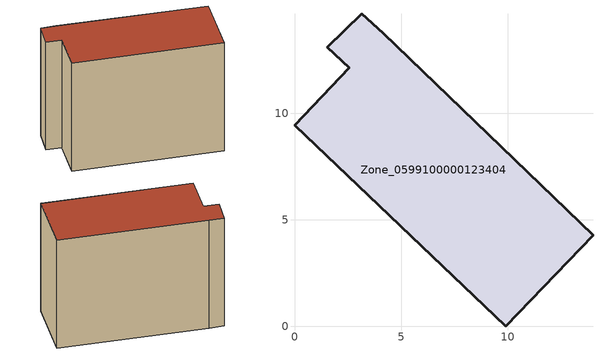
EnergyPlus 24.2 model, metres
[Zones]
Zone_0599100000123404
 floor ground (C_G): 3.16,14.67 4.16,13.76 14,4.28 9.9,0 0,9.43 2.57,12.14 1.54,13.1 z0
 wall outside (C_F): 4.16,13.76 3.16,14.67 1.54,13.1 2.57,12.14 0,9.43 9.9,0 14,4.28 4.16,13.76 z0:11.31
 roof outside (C_R): 14,4.28 4.16,13.76 3.16,14.67 1.54,13.1 2.57,12.14 0,9.43 9.9,0 z11.31
[BUILDING]
Pand.0599100000123404: North Axis=0; Terrain=City; Loads Convergence Tolerance Value=0.04; Temperature Convergence Tolerance Value=0.4; Solar Distribution=FullExterior; Maximum Number of Warmup Days=25; Minimum Number of Warmup Days=1
[Site:Location]
Rotterdam.The.Hague.AP_ZH_NLD Design_Conditions: Latitude=51.96; Longitude=4.45; Time Zone=1; Elevation=-4.5
[SITE:GROUNDTEMPERATURE:BUILDINGSURFACE]
18, 18, 18, 18, 18, 18, 18, 18, 18, 18, 18, 18
[MATERIAL] Thermal Absorptance=0.9; Solar Absorptance=0.7; Visible Absorptance=0.7
Name | Roughness | Thickness | Conductivity | Density | Specific Heat
G.TI.1946 | MediumSmooth | 0.15 | 1 | 540 | 1210
F.TI.1946 | Rough | 0.3 | 0.857143 | 1920 | 840
R.TI.1946 | MediumRough | 0.2 | 0.1 | 1500 | 1000
[CONSTRUCTION]
C_G: G.TI.1946
C_F: F.TI.1946
C_R: R.TI.1946
[ZONE]
Zone_0599100000123404: Type=1; Multiplier=1; Ceiling Height=Autocalculate; Volume=Autocalculate; Floor Area=autocalculate; Part of Total Floor Area=Yes
[ZONEINFILTRATION:DESIGNFLOWRATE]
Infil_Zone_0599100000123404: Zone or ZoneList or Space or SpaceList=Zone_0599100000123404; Schedule=AlwaysOn; Design Flow Rate Calculation Method=Flow/Area; Flow Rate per Floor Area=0.003; Constant Term Coefficient=1; Temperature Term Coefficient=0; Velocity Term Coefficient=0; Velocity Squared Term Coefficient=0
[HVACTEMPLATE:ZONE:IDEALLOADSAIRSYSTEM]
Zone_0599100000123404: Maximum Heating Supply Air Temperature=50; Minimum Cooling Supply Air Temperature=13; Maximum Heating Supply Air Humidity Ratio=0.0156; Minimum Cooling Supply Air Humidity Ratio=0.0077; Heating Limit=NoLimit; Cooling Limit=NoLimit; Dehumidification Control Type=ConstantSensibleHeatRatio; Cooling Sensible Heat Ratio=0.7; Dehumidification Setpoint=60; Humidification Control Type=None; Humidification Setpoint=30; Outdoor Air Method=None; Outdoor Air Flow Rate per Person=0.00944; Outdoor Air Flow Rate per Zone Floor Area=0; Outdoor Air Flow Rate per Zone=0; Demand Controlled Ventilation Type=None; Outdoor Air Economizer Type=NoEconomizer; Heat Recovery Type=None; Sensible Heat Recovery Effectiveness=0.7; Latent Heat Recovery Effectiveness=0.65
[ZONECONTROL:THERMOSTAT]
ThermostatControl_Zone_0599100000123404: Zone or ZoneList=Zone_0599100000123404; Control Type Schedule=DualSetpointControlType; Control 1=Thermostat_Zone_0599100000123404; Temperature Difference Between Cutout And Setpoint=0
[THERMOSTATSETPOINT:DUALSETPOINT]
Thermostat_Zone_0599100000123404: Heating Setpoint Temperature Schedule=HeatingSetpoint_Zone_0599100000123404; Cooling Setpoint Temperature Schedule=CoolingSetpoint_Zone_0599100000123404
[SCHEDULE:COMPACT]
HeatingSetpoint_Zone_0599100000123404: Through: 12/31, For: AllDays, Until: 24:00, 21
CoolingSetpoint_Zone_0599100000123404: Through: 12/31, For: AllDays, Until: 24:00, 24
DualSetpointControlType: Through: 12/31, For: AllDays, Until: 24:00, 4
AlwaysOn: Through: 12/31, For: AllDays, Until: 24:00, 1
